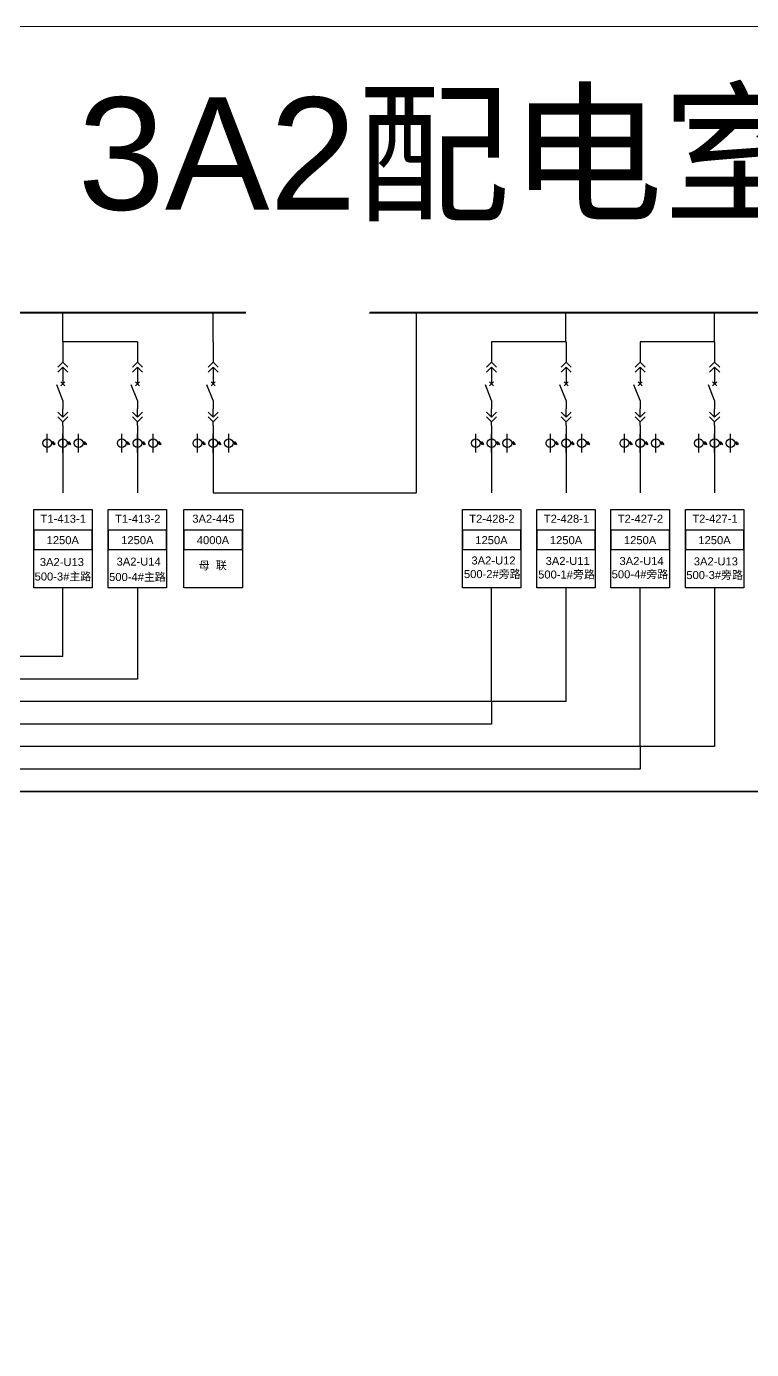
# Model space of a CAD drawing. Header units: millimetres. Extents: x -3460 to -460, y 6070 to 9130.
# Drawn here: x -2140 to -2075.4, y 7144.2 to 7262.1 of the extents above; entities that cross this region are included whole.
import ezdxf
from ezdxf.enums import TextEntityAlignment as Align

# ---------------------------------------------------------------- set-up
doc = ezdxf.new("R2010")
doc.units = ezdxf.units.MM
doc.header["$LTSCALE"] = 1000
doc.header["$MEASUREMENT"] = 0
doc.styles.get("Standard").update_dxf_attribs({"font": 'arial.ttf'})

# ---------------------------------------------------------------- blocks, each defined once
blk = doc.blocks.new('DYDQAA05')
at = {"color": 0}
blk.add_lwpolyline([(0, 0), (0, -7)], dxfattribs=at)
blk = doc.blocks.new('DYDQAA03')
at = {"color": 0}
for points in [[(0, 0), (0, -1.5)], [(-2.12, -3.62), (0, -1.5)], [(-2.12, -5.62), (0, -3.5)], [(2.12, -3.62), (0, -1.5)], [(2.12, -5.62), (0, -3.5)], [(0, -3.5), (0, -7)]]:
    blk.add_lwpolyline(points, dxfattribs=at)
blk = doc.blocks.new('DYDQAA09')
at = {"color": 0}
blk.add_lwpolyline([(0, 0), (0, -3.5)], dxfattribs=at)
blk.add_lwpolyline([(0, 0), (0, -3.5)], dxfattribs=at)
blk.add_lwpolyline([(0, 0), (0, -3.5)], dxfattribs=at)
blk.add_lwpolyline([(0, 0), (0, -3.5)], dxfattribs=at)
blk.add_lwpolyline([(0, 0), (0, -3.5)], dxfattribs=at)
blk.add_lwpolyline([(0, 0), (0, -3.5)], dxfattribs=at)
blk.add_lwpolyline([(0, 0), (0, -3.5)], dxfattribs=at)
blk.add_lwpolyline([(0, 0), (0, -3.5)], dxfattribs=at)
blk.add_lwpolyline([(0, 0), (0, -3.5)], dxfattribs=at)
blk = doc.blocks.new('DYDQ0201')
at = {"color": 0}
for points in [[(0.86, -0.86), (-0.86, 0.86)], [(-0.86, -0.86), (0.86, 0.86)], [(0, -7), (-2.61, -0.37)]]:
    blk.add_lwpolyline(points, dxfattribs=at)
blk = doc.blocks.new('DYDQAA04')
at = {"color": 0}
for points in [[(0, -3.5), (0, 0)], [(-2.12, -1.38), (0, -3.5)], [(-2.12, -3.38), (0, -5.5)], [(2.12, -1.38), (0, -3.5)], [(2.12, -3.38), (0, -5.5)], [(0, -7), (0, -5.5)]]:
    blk.add_lwpolyline(points, dxfattribs=at)
blk = doc.blocks.new('A$C03DD39B5')
for p, q in [((417, 475), (283, 392)), ((417, 422), (283, 339)), ((350, 333), (350, 467))]:
    blk.add_line(p, q)
blk.add_lwpolyline([(700, 167), (0, 167)])
blk.add_circle((350, 167), 167)

msp = doc.modelspace()

# ---------------------------------------------------------------- linework, layer by layer
for p, q in [((-2136.72, 7233.96, -8071.62), (-2136.72, 7236.54, -6688.33)), ((-2123.34, 7233.96, -8071.62), (-2123.34, 7236.54, -6688.33)), ((-2091.92, 7233.96, -6688.28), (-2091.92, 7236.54, -5305)), ((-2078.68, 7233.96, -6688.28), (-2078.68, 7236.54, -5305)), ((-2130.08, 7233.96, -8071.62), (-2136.72, 7233.96, -8071.62)), ((-2091.89, 7233.96, -6688.28), (-2098.53, 7233.96, -6688.28)), ((-2078.66, 7233.96, -6688.28), (-2085.3, 7233.96, -6688.28)), ((-2136.72, 7225.72, -5870.39), (-2136.72, 7224.08, -5870.39)), ((-2130.08, 7225.72, -5870.39), (-2130.08, 7224.08, -5870.39)), ((-2123.34, 7225.72, -5870.39), (-2123.34, 7224.08, -5870.39)), ((-2098.53, 7225.72, -4487.06), (-2098.53, 7224.08, -4487.06)), ((-2091.89, 7225.72, -4487.06), (-2091.89, 7224.08, -4487.06)), ((-2085.3, 7225.72, -4487.06), (-2085.3, 7224.08, -4487.06)), ((-2078.66, 7225.72, -4487.06), (-2078.66, 7224.08, -4487.06)), ((-2136.72, 7224.08, -5870.39), (-2136.72, 7220.52, -5870.39)), ((-2130.08, 7224.08, -5870.39), (-2130.08, 7220.52, -5870.39)), ((-2123.34, 7224.08, -5870.39), (-2123.34, 7220.52, -5870.39)), ((-2098.53, 7224.08, -4487.06), (-2098.53, 7220.52, -4487.06)), ((-2091.89, 7224.08, -4487.06), (-2091.89, 7220.52, -4487.06)), ((-2085.3, 7224.08, -4487.06), (-2085.3, 7220.52, -4487.06)), ((-2078.66, 7224.08, -4487.06), (-2078.66, 7220.52, -4487.06))]:
    msp.add_line(p, q)
at = {"color": 1}
for p in [(-2105.24, 7236.54, -4487.06), (-2123.34, 7220.52, -4487.06)]:
    msp.add_line(p, (-2105.24, 7220.52, -4487.06), dxfattribs=at)
at = {"color": 6}
for p, q in [((-2136.72, 7205.94, -8889.56), (-2136.72, 7212.07, -6688.33)), ((-2130.08, 7212.07, -6688.33), (-2130.08, 7203.93, -8889.56)), ((-2136.72, 7205.94, -8889.56), (-2175.47, 7205.94, -8889.56)), ((-2130.08, 7203.93, -8889.56), (-2162.33, 7203.93, -8889.56))]:
    msp.add_line(p, q, dxfattribs=at)
at = {"color": 3}
for p, q in [((-2098.53, 7201.93, -5305), (-2098.53, 7212.07, -5305)), ((-2091.89, 7201.93, -5305), (-2091.89, 7212.07, -5305)), ((-2085.3, 7197.92, -5305), (-2085.3, 7212.07, -5305)), ((-2078.66, 7212.07, -5305), (-2078.66, 7197.92, -5305))]:
    msp.add_line(p, q, dxfattribs=at)
at = {"color": 5, "lineweight": 35}
msp.add_line((-2032.36, 7193.91, -7506.23), (-2149.99, 7193.91, -7506.23), dxfattribs=at)
at = {"color": 1, "lineweight": 13, "ltscale": 0.001071}
msp.add_lwpolyline([(-2247.38, 7262.05), (-1923.68, 7262.05), (-1923.68, 6960), (-2247.38, 6960)], close=True, dxfattribs=at)
at = {"color": 1, "lineweight": 40, "ltscale": 100}
for points, elevation in [([(-2120.42, 7236.54), (-2212.18, 7236.54), (-2212.18, 7236.54)], -6688.33), ([(-1962.66, 7236.54), (-2109.38, 7236.54), (-2109.38, 7236.54)], -4330.69)]:
    msp.add_lwpolyline(points, dxfattribs=dict(at, elevation=elevation))
for points, elevation in [([(-2139.32, 7219.03), (-2134.11, 7219.03), (-2134.11, 7212.07), (-2139.32, 7212.07)], -6688.33), ([(-2132.68, 7219.03), (-2127.48, 7219.03), (-2127.48, 7212.07), (-2132.68, 7212.07)], -6688.33), ([(-2125.94, 7219.03), (-2120.73, 7219.03), (-2120.73, 7212.07), (-2125.94, 7212.07)], -6688.33), ([(-2101.13, 7219.03), (-2095.93, 7219.03), (-2095.93, 7212.07), (-2101.13, 7212.07)], -5305), ([(-2094.5, 7219.03), (-2089.29, 7219.03), (-2089.29, 7212.07), (-2094.5, 7212.07)], -5305), ([(-2087.9, 7219.03), (-2082.69, 7219.03), (-2082.69, 7212.07), (-2087.9, 7212.07)], -5305), ([(-2081.26, 7219.03), (-2076.05, 7219.03), (-2076.05, 7212.07), (-2081.26, 7212.07)], -5305), ([(-2139.32, 7215.47), (-2134.11, 7215.47), (-2134.11, 7217.21), (-2139.32, 7217.21)], -6688.33), ([(-2132.68, 7215.47), (-2127.48, 7215.47), (-2127.48, 7217.21), (-2132.68, 7217.21)], -6688.33), ([(-2125.94, 7215.47), (-2120.73, 7215.47), (-2120.73, 7217.21), (-2125.94, 7217.21)], -6688.33), ([(-2101.13, 7215.47), (-2095.93, 7215.47), (-2095.93, 7217.21), (-2101.13, 7217.21)], -5305), ([(-2094.5, 7215.47), (-2089.29, 7215.47), (-2089.29, 7217.21), (-2094.5, 7217.21)], -5305), ([(-2087.9, 7215.47), (-2082.69, 7215.47), (-2082.69, 7217.21), (-2087.9, 7217.21)], -5305), ([(-2081.26, 7215.47), (-2076.05, 7215.47), (-2076.05, 7217.21), (-2081.26, 7217.21)], -5305)]:
    msp.add_lwpolyline(points, close=True, dxfattribs=dict(elevation=elevation))
at = {"color": 3, "elevation": -5305}
for points in [[(-2091.89, 7201.93), (-2197.87, 7201.93)], [(-2098.53, 7201.93), (-2098.53, 7199.92), (-2184.61, 7199.92)], [(-2078.66, 7197.92), (-2171.35, 7197.92)], [(-2085.3, 7197.92), (-2085.3, 7195.91), (-2158.21, 7195.91)]]:
    msp.add_lwpolyline(points, dxfattribs=at)

# ---------------------------------------------------------------- block references
at = {"xscale": 0.2128962921302706, "yscale": 0.2128962921302706, "zscale": 0.2128962921302706}
for name, p in [('DYDQAA05', (-2136.72, 7233.96, -8071.62)), ('DYDQAA05', (-2130.08, 7233.96, -8071.62)), ('DYDQAA05', (-2123.34, 7233.96, -8071.62)), ('DYDQAA05', (-2098.53, 7233.96, -6688.28)), ('DYDQAA05', (-2091.89, 7233.96, -6688.28)), ('DYDQAA05', (-2085.3, 7233.96, -6688.28)), ('DYDQAA05', (-2078.66, 7233.96, -6688.28)), ('DYDQAA03', (-2136.72, 7232.47, -8071.62)), ('DYDQAA03', (-2130.08, 7232.47, -8071.62)), ('DYDQAA03', (-2123.34, 7232.47, -8071.62)), ('DYDQAA03', (-2098.53, 7232.47, -6688.28)), ('DYDQAA03', (-2091.89, 7232.47, -6688.28)), ('DYDQAA03', (-2085.3, 7232.47, -6688.28)), ('DYDQAA03', (-2078.66, 7232.47, -6688.28)), ('DYDQAA09', (-2136.72, 7230.98, -8071.62)), ('DYDQAA09', (-2130.08, 7230.98, -8071.62)), ('DYDQAA09', (-2123.34, 7230.98, -8071.62)), ('DYDQAA09', (-2098.53, 7230.98, -6688.28)), ('DYDQAA09', (-2091.89, 7230.98, -6688.28)), ('DYDQAA09', (-2085.3, 7230.98, -6688.28)), ('DYDQAA09', (-2078.66, 7230.98, -6688.28)), ('DYDQ0201', (-2136.72, 7230.23, -8071.62)), ('DYDQ0201', (-2130.08, 7230.23, -8071.62)), ('DYDQ0201', (-2123.34, 7230.23, -8071.62)), ('DYDQ0201', (-2098.53, 7230.23, -6688.28)), ('DYDQ0201', (-2091.89, 7230.23, -6688.28)), ('DYDQ0201', (-2085.3, 7230.23, -6688.28)), ('DYDQ0201', (-2078.66, 7230.23, -6688.28)), ('DYDQAA09', (-2136.72, 7228.74, -8071.62)), ('DYDQAA09', (-2130.08, 7228.74, -8071.62)), ('DYDQAA09', (-2123.34, 7228.74, -8071.62)), ('DYDQAA09', (-2098.53, 7228.74, -6688.28)), ('DYDQAA09', (-2091.89, 7228.74, -6688.28)), ('DYDQAA09', (-2085.3, 7228.74, -6688.28)), ('DYDQAA09', (-2078.66, 7228.74, -6688.28)), ('DYDQAA04', (-2136.72, 7228, -8071.62)), ('DYDQAA04', (-2130.08, 7228, -8071.62)), ('DYDQAA04', (-2123.34, 7228, -8071.62)), ('DYDQAA04', (-2098.53, 7228, -6688.28)), ('DYDQAA04', (-2091.89, 7228, -6688.28)), ('DYDQAA04', (-2085.3, 7228, -6688.28)), ('DYDQAA04', (-2078.66, 7228, -6688.28)), ('DYDQAA09', (-2136.72, 7226.51, -8071.62)), ('DYDQAA09', (-2130.08, 7226.51, -8071.62)), ('DYDQAA09', (-2123.34, 7226.51, -8071.62)), ('DYDQAA09', (-2098.53, 7226.51, -6688.28)), ('DYDQAA09', (-2091.89, 7226.51, -6688.28)), ('DYDQAA09', (-2085.3, 7226.51, -6688.28)), ('DYDQAA09', (-2078.66, 7226.51, -6688.28))]:
    msp.add_blockref(name, p, dxfattribs=at)
at = {"linetype": 'Continuous', "xscale": 0.00233888397733859, "yscale": 0.00233888397733859, "zscale": 0.00233888397733859, "rotation": 270}
for p in [(-2138.51, 7225.76, -5870.39), (-2137.11, 7225.76, -5870.39), (-2135.71, 7225.76, -5870.39), (-2131.87, 7225.76, -5870.39), (-2130.47, 7225.76, -5870.39), (-2129.07, 7225.76, -5870.39), (-2125.13, 7225.76, -5870.39), (-2123.73, 7225.76, -5870.39), (-2122.33, 7225.76, -5870.39), (-2100.32, 7225.76, -4487.06), (-2098.92, 7225.76, -4487.06), (-2097.52, 7225.76, -4487.06), (-2093.68, 7225.76, -4487.06), (-2092.28, 7225.76, -4487.06), (-2090.88, 7225.76, -4487.06), (-2087.09, 7225.76, -4487.06), (-2085.69, 7225.76, -4487.06), (-2084.28, 7225.76, -4487.06), (-2080.45, 7225.76, -4487.06), (-2079.05, 7225.76, -4487.06), (-2077.64, 7225.76, -4487.06)]:
    msp.add_blockref('A$C03DD39B5', p, dxfattribs=at)

# ---------------------------------------------------------------- texts
at = {"lineweight": 0}
for s, p in [('T1-413-1', (-2136.69, 7217.86, -8071.62)), ('T1-413-2', (-2130.05, 7217.86, -8071.62)), ('3A2-445', (-2123.31, 7217.86, -8071.62)), ('T2-428-2', (-2098.5, 7217.86, -6688.28)), ('T2-428-1', (-2091.86, 7217.86, -6688.28)), ('T2-427-2', (-2085.27, 7217.86, -6688.28)), ('T2-427-1', (-2078.63, 7217.86, -6688.28)), ('1250A', (-2136.73, 7215.95, -8071.62)), ('1250A', (-2130.09, 7215.95, -8071.62)), ('4000A', (-2123.35, 7215.95, -8071.62)), ('1250A', (-2098.54, 7215.95, -6688.28)), ('1250A', (-2091.9, 7215.95, -6688.28)), ('1250A', (-2085.3, 7215.95, -6688.28)), ('1250A', (-2078.67, 7215.95, -6688.28)), ('3A2-U13', (-2136.81, 7214, 156.37)), ('3A2-U14', (-2129.97, 7214.04, 156.37)), ('母  联', (-2123.37, 7213.7, -8071.62)), ('3A2-U12', (-2098.36, 7214.14, 156.37)), ('3A2-U11', (-2091.75, 7214.1, 156.37)), ('3A2-U14', (-2085.17, 7214.09, 156.37)), ('3A2-U13', (-2078.55, 7214.06, 156.37)), ('500-3#主路', (-2136.72, 7212.71, 156.37)), ('500-4#主路', (-2130.08, 7212.67, -6688.33)), ('500-2#旁路', (-2098.47, 7212.93, 156.37)), ('500-1#旁路', (-2091.86, 7212.89, 156.37)), ('500-4#旁路', (-2085.31, 7212.91, -5305)), ('500-3#旁路', (-2078.66, 7212.84, 156.37))]:
    msp.add_text(s, height=0.713, dxfattribs=at).set_placement(p, align=Align.CENTER)
at = {"color": 0, "insert": (-2135.4, 7255.73, -1467.9), "char_height": 10, "width": 0.000000001, "attachment_point": 1}
msp.add_mtext('3A2{\\fSimSun|b0|i0|c134|p2;配电室}', dxfattribs=at)

doc.saveas('drawing.dxf')
